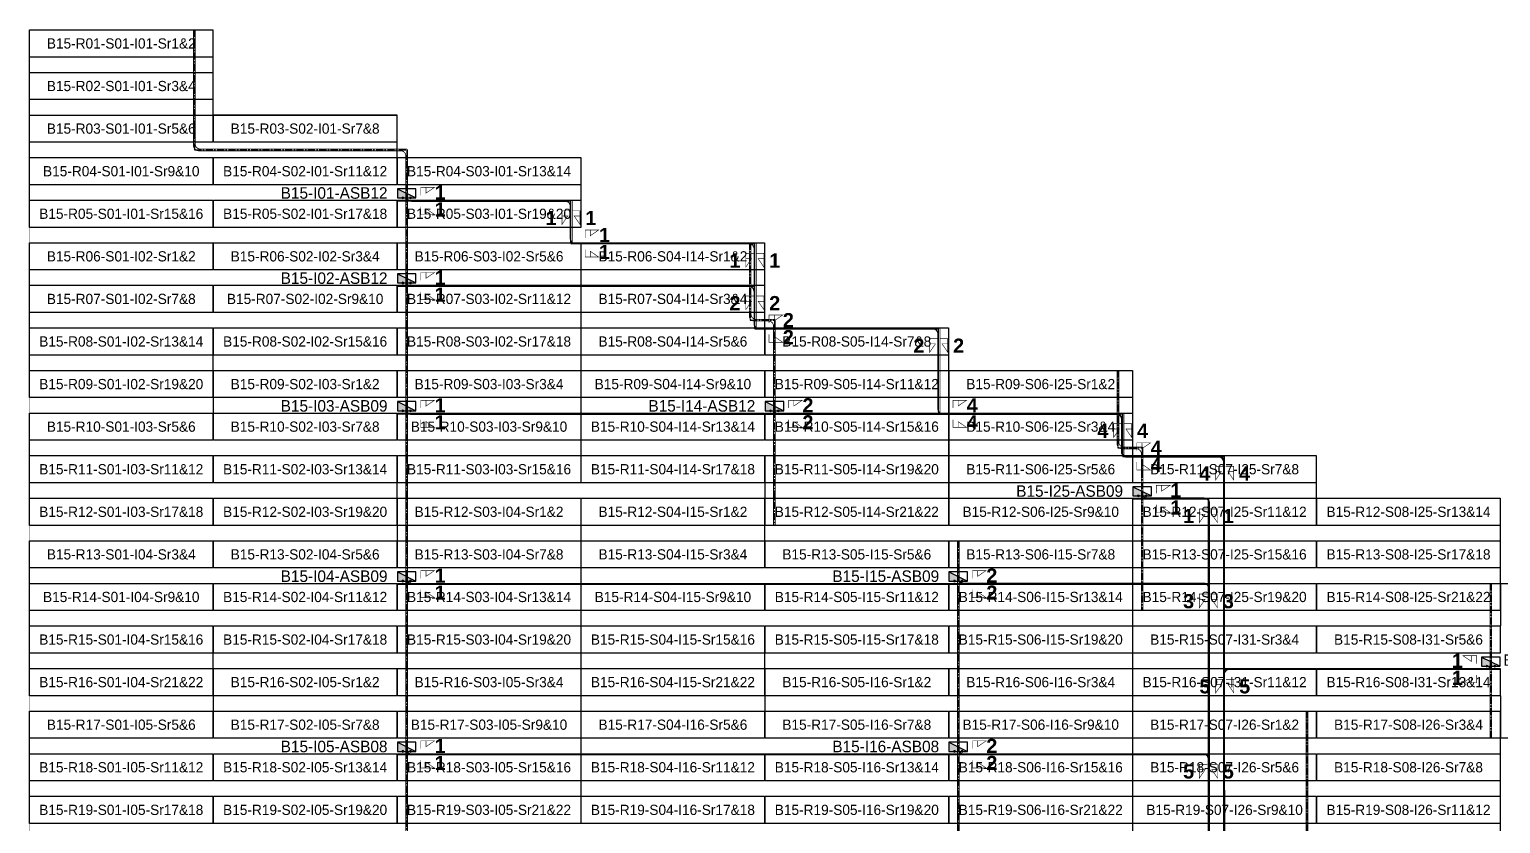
# Model space of a CAD drawing. Header units: metres. Extents: x 529982 to 530436, y 2674144 to 2674502.
# Drawn here: x 529982.4 to 530241.5, y 2674361.8 to 2674501.7 of the extents above; entities that cross this region are included whole.
import ezdxf
from ezdxf.enums import TextEntityAlignment as Align

# ---------------------------------------------------------------- set-up
doc = ezdxf.new("R2010")
doc.units = ezdxf.units.M
doc.linetypes.add('CENTER', pattern=[2, 1.25, -0.25, 0.25, -0.25])
doc.layers.add('Boundary-12.5 MW Block', color=6, linetype='Continuous', lineweight=9)
doc.layers.add('PILE', color=1, linetype='Continuous', lineweight=15)
for name, color, linetype in [('DC Trench BL-15', 40, 'Continuous'), ('E-Inverter Grouping', 2, 'Continuous'), ('Inverter Block-15', 7, 'Continuous'), ('LT Cable(AG) INV to LT Panel BL-15', 2, 'Continuous'), ('Messenger Wire Block-15(Master Path)', 30, 'Continuous'), ('Messenger Wire Block-15(MW Path)', 191, 'Continuous'), ('MMS Table Block-15', 8, 'Continuous'), ('Plan Line - DC BL-15', 40, 'Continuous'), ('Section Marking BL-15', 2, 'Continuous')]:
    doc.layers.add(name, color=color, linetype=linetype)
doc.styles.add('BoldTextStyle', font='arialbd.ttf')
doc.styles.get("Standard").update_dxf_attribs({"font": 'Adani Regular.ttf'})

# ---------------------------------------------------------------- blocks, each defined once
blk = doc.blocks.new('MMS Table (32.292 x 4.788)')
at = {"color": 0}
blk.add_lwpolyline([(0, -0.002), (0, 4.786), (32.292, 4.786), (32.292, -0.002)], close=True, dxfattribs=at)
at = {"color": 7}
blk.add_attdef('ID1', text='', height=1.8, dxfattribs=at).set_placement((16.146, 2.392), align=Align.MIDDLE_CENTER)
blk = doc.blocks.new('Inverter Block')
h = blk.add_hatch(color=0)
h.dxf.hatch_style = 1
h.paths.add_polyline_path([(-1.46, 2.27), (-1.46, 0.85), (1.46, 0.85)])
at = {"color": 0}
blk.add_lwpolyline([(1.46, 2.27), (-1.46, 2.27), (-1.46, 0.85), (1.46, 0.85)], close=True, dxfattribs=at)
blk.add_lwpolyline([(-1.46, 2.27), (1.46, 0.85)], dxfattribs=at)
at = {"layer": 'PILE'}
for centre in [(-0.61, 0.85), (0.61, 0.85)]:
    blk.add_circle(centre, 0.156, dxfattribs=at)
at = {"color": 7}
blk.add_attdef('ID', (-1.46, 3.01), '', height=1.8, dxfattribs=at)

msp = doc.modelspace()

# ---------------------------------------------------------------- linework, layer by layer
at = {"layer": 'Boundary-12.5 MW Block', "const_width": 0.05}
msp.add_lwpolyline([(529982.44, 2674501.58), (530014.73, 2674501.58), (530014.73, 2674486.58), (530047.12, 2674486.58), (530047.12, 2674479.08), (530079.51, 2674479.08), (530079.51, 2674464.08), (530111.9, 2674464.08), (530111.9, 2674449.08), (530144.3, 2674449.08), (530144.3, 2674441.58), (530176.69, 2674441.58), (530176.69, 2674426.58), (530209.08, 2674426.58), (530209.08, 2674419.08), (530241.47, 2674419.08), (530241.47, 2674404.08), (530273.86, 2674404.08), (530273.86, 2674396.58), (530306.26, 2674396.58), (530306.26, 2674344.08), (530435.82, 2674344.08), (530435.82, 2674144.29), (529982.44, 2674144.29)], close=True, dxfattribs=at)
at = {"layer": 'DC Trench BL-15', "color": 40, "const_width": 0.15}
for points in [[(530049.01, 2674480.43), (530048.86, 2674480.58), (530012.51, 2674480.58, -0.414214), (530011.6, 2674481.48), (530011.6, 2674501.58), (530011.31, 2674501.58), (530011.31, 2674481.18, 0.414214), (530012.21, 2674480.28), (530047.81, 2674480.28, -0.414214), (530048.71, 2674479.38), (530048.71, 2674279.29), (530049.01, 2674279.29)], [(530113.79, 2674450.43), (530113.64, 2674450.58), (530110.42, 2674450.58, -0.414214), (530109.52, 2674451.48), (530109.52, 2674464.08), (530109.22, 2674464.08), (530109.22, 2674451.18, 0.414214), (530110.12, 2674450.28), (530112.59, 2674450.28, -0.414214), (530113.49, 2674449.38), (530113.49, 2674414.29), (530113.79, 2674414.29)], [(530178.57, 2674427.93), (530178.43, 2674428.08), (530175.2, 2674428.08, -0.414214), (530174.3, 2674428.98), (530174.3, 2674441.58), (530174, 2674441.58), (530174, 2674428.68, 0.414214), (530174.9, 2674427.78), (530177.38, 2674427.78, -0.414214), (530178.28, 2674426.88), (530178.28, 2674399.29), (530178.57, 2674399.29)]]:
    msp.add_lwpolyline(points, format="xyb", close=True, dxfattribs=at)
for points in [[(530146.18, 2674411.58), (530145.88, 2674411.58), (530145.88, 2674279.29), (530146.18, 2674279.29)], [(530239.98, 2674404.08), (530239.68, 2674404.08), (530239.68, 2674376.79), (530239.98, 2674376.79)], [(530207.59, 2674381.58), (530207.29, 2674381.58), (530207.29, 2674309.29), (530207.59, 2674309.29)]]:
    msp.add_lwpolyline(points, close=True, dxfattribs=at)
at = {"layer": 'E-Inverter Grouping', "color": 3}
for points in [[(530014.73, 2674486.58), (530047.12, 2674486.58), (530047.12, 2674479.08), (530079.51, 2674479.08), (530079.51, 2674466.79), (529982.44, 2674466.79), (529982.44, 2674501.58), (530014.73, 2674501.58)], [(530079.51, 2674444.29), (530014.73, 2674444.29), (530014.73, 2674436.79), (529982.44, 2674436.79), (529982.44, 2674464.08), (530079.51, 2674464.08)], [(530079.51, 2674421.79), (530047.12, 2674421.79), (530047.12, 2674414.29), (529982.44, 2674414.29), (529982.44, 2674434.08), (530014.83, 2674434.08), (530014.83, 2674441.58), (530079.51, 2674441.58)], [(530241.47, 2674346.79), (530176.79, 2674346.79), (530176.79, 2674381.58), (530241.47, 2674381.58)]]:
    msp.add_lwpolyline(points, close=True, dxfattribs=at)
at = {"layer": 'E-Inverter Grouping'}
for points in [[(530111.9, 2674449.08), (530144.3, 2674449.08), (530144.3, 2674414.29), (530112, 2674414.29), (530112, 2674421.79), (530079.61, 2674421.79), (530079.61, 2674464.08), (530111.9, 2674464.08)], [(530176.69, 2674426.58), (530209.08, 2674426.58), (530209.08, 2674419.08), (530241.47, 2674419.08), (530241.47, 2674399.29), (530176.79, 2674399.29), (530176.79, 2674414.29), (530144.4, 2674414.29), (530144.4, 2674441.58), (530176.69, 2674441.58)], [(530047.22, 2674411.58), (530047.22, 2674419.08), (530079.51, 2674419.08), (530079.51, 2674391.79), (530014.73, 2674391.79), (530014.73, 2674384.29), (529982.44, 2674384.29), (529982.44, 2674411.58)], [(530079.61, 2674419.08), (530111.9, 2674419.08), (530111.9, 2674411.58), (530176.69, 2674411.58), (530176.69, 2674391.79), (530111.9, 2674391.79), (530111.9, 2674384.29), (530079.61, 2674384.29)], [(530273.86, 2674396.58), (530306.26, 2674396.58), (530306.26, 2674376.79), (530241.57, 2674376.79), (530241.57, 2674384.29), (530176.79, 2674384.29), (530176.79, 2674396.58), (530241.57, 2674396.58), (530241.57, 2674404.08), (530273.86, 2674404.08)], [(530079.51, 2674361.79), (529982.44, 2674361.79), (529982.44, 2674381.58), (530014.83, 2674381.58), (530014.83, 2674389.08), (530079.51, 2674389.08)], [(530176.69, 2674361.79), (530079.61, 2674361.79), (530079.61, 2674381.58), (530112, 2674381.58), (530112, 2674389.08), (530176.69, 2674389.08)]]:
    msp.add_lwpolyline(points, close=True, dxfattribs=at)
at = {"layer": 'LT Cable(AG) INV to LT Panel BL-15', "color": 5}
for points in [[(530192.93, 2674308.94), (530192.87, 2674425.48, 0.414112), (530191.97, 2674426.38), (530175.81, 2674426.37, -0.414261), (530174.91, 2674427.27), (530174.91, 2674432.97, 0.414214), (530174.01, 2674433.87), (530143.42, 2674433.87, -0.414214), (530142.52, 2674434.77), (530142.52, 2674447.97, 0.414214), (530141.62, 2674448.87), (530111.03, 2674448.87, -0.414214), (530110.13, 2674449.77), (530110.13, 2674462.97, 0.414214), (530109.23, 2674463.87), (530078.64, 2674463.87, -0.414214), (530077.74, 2674464.77), (530077.74, 2674470.47, 0.414214), (530076.84, 2674471.37), (530049.76, 2674471.37, -0.414214), (530048.86, 2674472.27), (530048.86, 2674472.69)], [(530192.91, 2674308.94), (530192.85, 2674425.45, 0.414112), (530191.95, 2674426.35), (530175.79, 2674426.35, -0.414261), (530174.89, 2674427.25), (530174.89, 2674432.95, 0.414214), (530173.99, 2674433.85), (530143.4, 2674433.85, -0.414214), (530142.5, 2674434.75), (530142.5, 2674447.95, 0.414214), (530141.6, 2674448.85), (530111, 2674448.85, -0.414214), (530110.1, 2674449.75), (530110.1, 2674455.45, 0.414214), (530109.2, 2674456.35), (530049.76, 2674456.35, -0.414214), (530048.86, 2674457.25), (530048.86, 2674457.69)], [(530200.86, 2674294.69, -0.320888), (530200.25, 2674295.55), (530200.25, 2674298.71, 0.221878), (530199.93, 2674299.4), (530193.3, 2674304.95, -0.221878), (530192.98, 2674305.64), (530192.98, 2674307.47, 0.018021), (530192.98, 2674307.54), (530192.88, 2674308.87, -0.017893), (530192.88, 2674308.94), (530192.82, 2674425.43, 0.414112), (530191.92, 2674426.33), (530175.76, 2674426.32, -0.414261), (530174.86, 2674427.22), (530174.86, 2674432.92, 0.414214), (530173.96, 2674433.82), (530114.54, 2674433.82, -0.414214), (530113.64, 2674434.72), (530113.64, 2674435.19)], [(530200.86, 2674294.8, -0.296371), (530200.32, 2674295.62), (530200.32, 2674298.75, 0.221878), (530200, 2674299.44), (530193.38, 2674304.99, -0.221878), (530193.06, 2674305.68), (530193.06, 2674307.48, 0.018021), (530193.05, 2674307.54), (530192.96, 2674308.87, -0.017893), (530192.96, 2674308.94), (530192.92, 2674388.07, -0.414363), (530193.82, 2674388.97), (530238.93, 2674388.97, 0.414214), (530239.83, 2674389.87), (530239.83, 2674390.19)]]:
    msp.add_lwpolyline(points, format="xyb", dxfattribs=at)
at = {"layer": 'LT Cable(AG) INV to LT Panel BL-15'}
for points in [[(530199.64, 2674294.23), (530200.08, 2674294.93, 0.142945), (530200.22, 2674295.41), (530200.22, 2674298.7, 0.221878), (530199.9, 2674299.39), (530193.28, 2674304.94, -0.221878), (530192.96, 2674305.63), (530192.96, 2674307.47, 0.018021), (530192.95, 2674307.54), (530192.86, 2674308.87, -0.017893), (530192.86, 2674308.94), (530192.8, 2674425.4, 0.414112), (530191.9, 2674426.3), (530175.74, 2674426.3, -0.414261), (530174.84, 2674427.2), (530174.84, 2674432.9, 0.414214), (530173.94, 2674433.8), (530049.76, 2674433.8, -0.414214), (530048.86, 2674434.7), (530048.86, 2674435.19)], [(530199.84, 2674294.32), (530199.71, 2674294.32, -0.149122), (530199.21, 2674294.47), (530197.54, 2674295.6, 0.149122), (530197.04, 2674295.75), (530191.07, 2674295.75, -0.414214), (530190.17, 2674296.65), (530190.17, 2674307.54, -0.011119), (530190.17, 2674307.58), (530190.23, 2674308.89, 0.011119), (530190.23, 2674308.93), (530190.23, 2674418.17, 0.414214), (530189.33, 2674419.07), (530179.33, 2674419.07, -0.414214), (530178.43, 2674419.97), (530178.43, 2674420.19)], [(530199.84, 2674294.27), (530199.71, 2674294.27, -0.149122), (530199.21, 2674294.42), (530197.54, 2674295.55, 0.149122), (530197.04, 2674295.7), (530191.02, 2674295.7, -0.414214), (530190.12, 2674296.6), (530190.12, 2674307.54, -0.011119), (530190.12, 2674307.58), (530190.18, 2674308.89, 0.011119), (530190.18, 2674308.93), (530190.18, 2674403.12, 0.414214), (530189.28, 2674404.02), (530049.76, 2674404.02, -0.414214), (530048.86, 2674404.92), (530048.86, 2674405.19)], [(530199.84, 2674294.3), (530199.71, 2674294.3, -0.149122), (530199.21, 2674294.45), (530197.54, 2674295.57, 0.149122), (530197.04, 2674295.72), (530191.05, 2674295.72, -0.414214), (530190.15, 2674296.62), (530190.15, 2674307.54, -0.011119), (530190.15, 2674307.58), (530190.2, 2674308.89, 0.011119), (530190.21, 2674308.93), (530190.21, 2674403.15, 0.414214), (530189.31, 2674404.05), (530146.93, 2674404.05, -0.414214), (530146.03, 2674404.95), (530146.03, 2674405.19)], [(530201.83, 2674294.22), (530199.71, 2674294.22, -0.149122), (530199.21, 2674294.37), (530197.54, 2674295.5, 0.149122), (530197.04, 2674295.65), (530190.97, 2674295.65, -0.414214), (530190.07, 2674296.55), (530190.07, 2674307.54, -0.011119), (530190.07, 2674307.58), (530190.13, 2674308.89, 0.011119), (530190.13, 2674308.93), (530190.13, 2674373.07, 0.414214), (530189.23, 2674373.97), (530049.76, 2674373.97, -0.414214), (530048.86, 2674374.87), (530048.86, 2674375.19)], [(530201.83, 2674294.25), (530199.71, 2674294.25, -0.149122), (530199.21, 2674294.4), (530197.54, 2674295.52, 0.149122), (530197.04, 2674295.67), (530191, 2674295.67, -0.414214), (530190.1, 2674296.57), (530190.1, 2674307.54, -0.011119), (530190.1, 2674307.58), (530190.15, 2674308.89, 0.011119), (530190.16, 2674308.93), (530190.16, 2674373.1, 0.414214), (530189.26, 2674374), (530146.93, 2674374, -0.414214), (530146.03, 2674374.9), (530146.03, 2674375.19)]]:
    msp.add_lwpolyline(points, format="xyb", dxfattribs=at)
at = {"layer": 'Messenger Wire Block-15(Master Path)'}
for points in [[(530047.22, 2674471.44), (530077.8, 2674471.44)], [(530077.8, 2674463.94), (530077.8, 2674471.44)], [(530077.8, 2674463.94), (530110.19, 2674463.94)], [(530110.19, 2674448.94), (530110.19, 2674463.94)], [(530047.22, 2674456.44), (530110.19, 2674456.44)], [(530110.19, 2674448.94), (530142.58, 2674448.94)], [(530142.58, 2674433.94), (530142.58, 2674448.94)], [(530047.22, 2674433.94), (530174.98, 2674433.94)], [(530174.98, 2674426.44), (530174.98, 2674433.94)], [(530174.98, 2674426.44), (530192.93, 2674426.44)], [(530192.99, 2674308.91), (530192.93, 2674426.44)], [(530176.79, 2674418.94), (530190.09, 2674418.94)], [(530190.09, 2674308.91), (530190.09, 2674418.94)], [(530047.22, 2674403.94), (530190.09, 2674403.94)], [(530192.95, 2674388.94), (530241.47, 2674388.94)], [(530047.22, 2674373.94), (530190.09, 2674373.94)]]:
    msp.add_lwpolyline(points, dxfattribs=at)
at = {"layer": 'Messenger Wire Block-15(MW Path)', "const_width": 0.1}
for points in [[(530047.22, 2674471.44), (530077.8, 2674471.44)], [(530078.05, 2674463.94), (530078.05, 2674471.44)], [(530077.8, 2674463.94), (530110.19, 2674463.94)], [(530110.44, 2674448.94), (530110.44, 2674463.94)], [(530047.22, 2674456.44), (530110.19, 2674456.44)], [(530110.19, 2674448.94), (530142.58, 2674448.94)], [(530142.83, 2674433.94), (530142.83, 2674448.94)], [(530047.22, 2674433.94), (530174.98, 2674433.94)], [(530175.23, 2674426.44), (530175.23, 2674433.94)], [(530174.98, 2674426.44), (530192.93, 2674426.44)], [(530192.74, 2674308.91), (530192.68, 2674426.44)], [(530176.79, 2674418.94), (530190.09, 2674418.94)], [(530190.34, 2674308.91), (530190.34, 2674418.94)], [(530047.22, 2674403.94), (530190.09, 2674403.94)], [(530192.99, 2674388.94), (530241.47, 2674388.94)], [(530047.22, 2674373.94), (530190.09, 2674373.94)]]:
    msp.add_lwpolyline(points, dxfattribs=at)
at = {"layer": 'Plan Line - DC BL-15', "color": 6, "linetype": 'CENTER'}
for points in [[(530011.46, 2674501.58), (530011.46, 2674480.43)], [(530011.46, 2674480.43), (530048.86, 2674480.43)], [(530048.86, 2674480.43), (530048.86, 2674279.29)], [(530109.37, 2674464.08), (530109.37, 2674450.43)], [(530109.37, 2674450.43), (530113.64, 2674450.43)], [(530113.64, 2674450.43), (530113.64, 2674414.29)], [(530174.15, 2674441.58), (530174.15, 2674427.93)], [(530174.15, 2674427.93), (530178.43, 2674427.93)], [(530178.43, 2674427.93), (530178.43, 2674399.29)], [(530146.03, 2674411.58), (530146.03, 2674279.29)], [(530239.83, 2674404.08), (530239.83, 2674376.79)], [(530207.44, 2674381.58), (530207.44, 2674309.29)]]:
    msp.add_lwpolyline(points, dxfattribs=at)
at = {"layer": 'Section Marking BL-15', "color": 94, "lineweight": 35, "true_color": 0x00a500, "const_width": 0.1}
for points in [[(530051.36, 2674472.44), (530051.36, 2674473.83), (530053.76, 2674473.83), (530052.28, 2674472.82), (530052.28, 2674473.83)], [(530051.36, 2674470.44), (530051.36, 2674469.05), (530053.76, 2674469.05), (530052.28, 2674470.06), (530052.28, 2674469.05)], [(530077.6, 2674469.69), (530076.21, 2674469.69), (530076.21, 2674467.29), (530077.22, 2674468.77), (530076.21, 2674468.77)], [(530078, 2674469.69), (530079.39, 2674469.69), (530079.39, 2674467.29), (530078.38, 2674468.77), (530079.39, 2674468.77)], [(530080.3, 2674464.94), (530080.3, 2674466.33), (530082.7, 2674466.33), (530081.22, 2674465.32), (530081.22, 2674466.33)], [(530080.3, 2674462.94), (530080.3, 2674461.55), (530082.7, 2674461.55), (530081.22, 2674462.56), (530081.22, 2674461.55)], [(530109.99, 2674462.19), (530108.6, 2674462.19), (530108.6, 2674459.79), (530109.61, 2674461.27), (530108.6, 2674461.27)], [(530110.39, 2674462.19), (530111.78, 2674462.19), (530111.78, 2674459.79), (530110.77, 2674461.27), (530111.78, 2674461.27)], [(530051.36, 2674457.44), (530051.36, 2674458.83), (530053.76, 2674458.83), (530052.28, 2674457.82), (530052.28, 2674458.83)], [(530051.36, 2674455.44), (530051.36, 2674454.05), (530053.76, 2674454.05), (530052.28, 2674455.06), (530052.28, 2674454.05)], [(530109.99, 2674454.69), (530108.6, 2674454.69), (530108.6, 2674452.29), (530109.61, 2674453.77), (530108.6, 2674453.77)], [(530110.39, 2674454.69), (530111.78, 2674454.69), (530111.78, 2674452.29), (530110.77, 2674453.77), (530111.78, 2674453.77)], [(530112.69, 2674449.94), (530112.69, 2674451.33), (530115.09, 2674451.33), (530113.61, 2674450.32), (530113.61, 2674451.33)], [(530112.69, 2674447.94), (530112.69, 2674446.55), (530115.09, 2674446.55), (530113.61, 2674447.56), (530113.61, 2674446.55)], [(530142.38, 2674447.19), (530140.99, 2674447.19), (530140.99, 2674444.79), (530142, 2674446.27), (530140.99, 2674446.27)], [(530142.78, 2674447.19), (530144.17, 2674447.19), (530144.17, 2674444.79), (530143.16, 2674446.27), (530144.17, 2674446.27)], [(530051.36, 2674434.94), (530051.36, 2674436.33), (530053.76, 2674436.33), (530052.28, 2674435.32), (530052.28, 2674436.33)], [(530116.14, 2674434.94), (530116.14, 2674436.33), (530118.54, 2674436.33), (530117.06, 2674435.32), (530117.06, 2674436.33)], [(530145.08, 2674434.94), (530145.08, 2674436.33), (530147.48, 2674436.33), (530146, 2674435.32), (530146, 2674436.33)], [(530051.36, 2674432.94), (530051.36, 2674431.55), (530053.76, 2674431.55), (530052.28, 2674432.56), (530052.28, 2674431.55)], [(530116.14, 2674432.94), (530116.14, 2674431.55), (530118.54, 2674431.55), (530117.06, 2674432.56), (530117.06, 2674431.55)], [(530145.08, 2674432.94), (530145.08, 2674431.55), (530147.48, 2674431.55), (530146, 2674432.56), (530146, 2674431.55)], [(530174.78, 2674432.19), (530173.39, 2674432.19), (530173.39, 2674429.79), (530174.4, 2674431.27), (530173.39, 2674431.27)], [(530175.18, 2674432.19), (530176.57, 2674432.19), (530176.57, 2674429.79), (530175.56, 2674431.27), (530176.57, 2674431.27)], [(530177.48, 2674427.44), (530177.48, 2674428.83), (530179.88, 2674428.83), (530178.4, 2674427.82), (530178.4, 2674428.83)], [(530177.48, 2674425.44), (530177.48, 2674424.05), (530179.88, 2674424.05), (530178.4, 2674425.06), (530178.4, 2674424.05)], [(530192.75, 2674424.69), (530191.36, 2674424.69), (530191.36, 2674422.29), (530192.37, 2674423.77), (530191.36, 2674423.77)], [(530193.15, 2674424.69), (530194.54, 2674424.69), (530194.54, 2674422.29), (530193.53, 2674423.77), (530194.54, 2674423.77)], [(530180.93, 2674419.94), (530180.93, 2674421.33), (530183.33, 2674421.33), (530181.85, 2674420.32), (530181.85, 2674421.33)], [(530180.93, 2674417.94), (530180.93, 2674416.55), (530183.33, 2674416.55), (530181.85, 2674417.56), (530181.85, 2674416.55)], [(530189.89, 2674417.19), (530188.5, 2674417.19), (530188.5, 2674414.79), (530189.51, 2674416.27), (530188.5, 2674416.27)], [(530190.29, 2674417.19), (530191.68, 2674417.19), (530191.68, 2674414.79), (530190.67, 2674416.27), (530191.68, 2674416.27)], [(530051.36, 2674404.94), (530051.36, 2674406.33), (530053.76, 2674406.33), (530052.28, 2674405.32), (530052.28, 2674406.33)], [(530148.53, 2674404.94), (530148.53, 2674406.33), (530150.93, 2674406.33), (530149.45, 2674405.32), (530149.45, 2674406.33)], [(530051.36, 2674402.94), (530051.36, 2674401.55), (530053.76, 2674401.55), (530052.28, 2674402.56), (530052.28, 2674401.55)], [(530148.53, 2674402.94), (530148.53, 2674401.55), (530150.93, 2674401.55), (530149.45, 2674402.56), (530149.45, 2674401.55)], [(530189.89, 2674402.19), (530188.5, 2674402.19), (530188.5, 2674399.79), (530189.51, 2674401.27), (530188.5, 2674401.27)], [(530190.29, 2674402.19), (530191.68, 2674402.19), (530191.68, 2674399.79), (530190.67, 2674401.27), (530191.68, 2674401.27)], [(530237.33, 2674389.94), (530237.33, 2674391.33), (530234.93, 2674391.33), (530236.41, 2674390.32), (530236.41, 2674391.33)], [(530192.77, 2674387.19), (530191.38, 2674387.19), (530191.38, 2674384.79), (530192.39, 2674386.27), (530191.38, 2674386.27)], [(530193.17, 2674387.19), (530194.56, 2674387.19), (530194.56, 2674384.79), (530193.55, 2674386.27), (530194.56, 2674386.27)], [(530237.33, 2674387.94), (530237.33, 2674386.55), (530234.93, 2674386.55), (530236.41, 2674387.56), (530236.41, 2674386.55)], [(530051.36, 2674374.94), (530051.36, 2674376.33), (530053.76, 2674376.33), (530052.28, 2674375.32), (530052.28, 2674376.33)], [(530148.53, 2674374.94), (530148.53, 2674376.33), (530150.93, 2674376.33), (530149.45, 2674375.32), (530149.45, 2674376.33)], [(530051.36, 2674372.94), (530051.36, 2674371.55), (530053.76, 2674371.55), (530052.28, 2674372.56), (530052.28, 2674371.55)], [(530148.53, 2674372.94), (530148.53, 2674371.55), (530150.93, 2674371.55), (530149.45, 2674372.56), (530149.45, 2674371.55)], [(530189.89, 2674372.19), (530188.5, 2674372.19), (530188.5, 2674369.79), (530189.51, 2674371.27), (530188.5, 2674371.27)], [(530190.29, 2674372.19), (530191.68, 2674372.19), (530191.68, 2674369.79), (530190.67, 2674371.27), (530191.68, 2674371.27)]]:
    msp.add_lwpolyline(points, dxfattribs=at)

# ---------------------------------------------------------------- block references
at = {"layer": 'Inverter Block-15'}
ref = msp.add_blockref('Inverter Block', (530048.86, 2674471.03), dxfattribs=dict(at, xscale=1.124999999976148, yscale=1.124999999976148, zscale=1.124999999976148))
ref.add_attrib('ID', 'B15-I01-ASB12', (530026.67, 2674471.83), dxfattribs={"layer": '0', "color": 7, "height": 2.025})
ref = msp.add_blockref('Inverter Block', (530048.86, 2674456.03), dxfattribs=dict(at, xscale=1.124999999976148, yscale=1.124999999976148, zscale=1.124999999976148))
ref.add_attrib('ID', 'B15-I02-ASB12', (530026.67, 2674456.83), dxfattribs={"layer": '0', "color": 7, "height": 2.025})
ref = msp.add_blockref('Inverter Block', (530048.86, 2674433.53), dxfattribs=dict(at, xscale=1.124999999976148, yscale=1.124999999976148, zscale=1.124999999976148))
ref.add_attrib('ID', 'B15-I03-ASB09', (530026.67, 2674434.33), dxfattribs={"layer": '0', "color": 7, "height": 2.025})
ref = msp.add_blockref('Inverter Block', (530113.64, 2674433.53), dxfattribs=dict(at, xscale=1.124999999976148, yscale=1.124999999976148, zscale=1.124999999976148))
ref.add_attrib('ID', 'B15-I14-ASB12', (530091.45, 2674434.33), dxfattribs={"layer": '0', "color": 7, "height": 2.025})
ref = msp.add_blockref('Inverter Block', (530178.43, 2674418.53), dxfattribs=dict(at, xscale=1.124999999976148, yscale=1.124999999976148, zscale=1.124999999976148))
ref.add_attrib('ID', 'B15-I25-ASB09', (530156.23, 2674419.33), dxfattribs={"layer": '0', "color": 7, "height": 2.025})
ref = msp.add_blockref('Inverter Block', (530048.86, 2674403.53), dxfattribs=dict(at, xscale=1.124999999976148, yscale=1.124999999976148, zscale=1.124999999976148))
ref.add_attrib('ID', 'B15-I04-ASB09', (530026.67, 2674404.33), dxfattribs={"layer": '0', "color": 7, "height": 2.025})
ref = msp.add_blockref('Inverter Block', (530146.03, 2674403.53), dxfattribs=dict(at, xscale=1.124999999976148, yscale=1.124999999976148, zscale=1.124999999976148))
ref.add_attrib('ID', 'B15-I15-ASB09', (530123.84, 2674404.33), dxfattribs={"layer": '0', "color": 7, "height": 2.025})
ref = msp.add_blockref('Inverter Block', (530239.83, 2674388.53), dxfattribs=dict(at, xscale=1.124999999976148, yscale=1.124999999976148, zscale=1.124999999976148))
ref.add_attrib('ID', 'B15-I31-ASB12', (530242.04, 2674389.55), dxfattribs={"layer": '0', "color": 7, "height": 2.025})
ref = msp.add_blockref('Inverter Block', (530048.86, 2674373.53), dxfattribs=dict(at, xscale=1.124999999976148, yscale=1.124999999976148, zscale=1.124999999976148))
ref.add_attrib('ID', 'B15-I05-ASB08', (530026.67, 2674374.33), dxfattribs={"layer": '0', "color": 7, "height": 2.025})
ref = msp.add_blockref('Inverter Block', (530146.03, 2674373.53), dxfattribs=dict(at, xscale=1.124999999976148, yscale=1.124999999976148, zscale=1.124999999976148))
ref.add_attrib('ID', 'B15-I16-ASB08', (530123.84, 2674374.33), dxfattribs={"layer": '0', "color": 7, "height": 2.025})
at = {"layer": 'MMS Table Block-15'}
for p, values in [((529982.44, 2674496.79), {'ID1': 'B15-R01-S01-I01-Sr1&2'}), ((529982.44, 2674489.29), {'ID1': 'B15-R02-S01-I01-Sr3&4'}), ((529982.44, 2674481.79), {'ID1': 'B15-R03-S01-I01-Sr5&6'}), ((530014.83, 2674481.79), {'ID1': 'B15-R03-S02-I01-Sr7&8'}), ((529982.44, 2674474.29), {'ID1': 'B15-R04-S01-I01-Sr9&10'}), ((530014.83, 2674474.29), {'ID1': 'B15-R04-S02-I01-Sr11&12'}), ((530047.22, 2674474.29), {'ID1': 'B15-R04-S03-I01-Sr13&14'}), ((529982.44, 2674466.79), {'ID1': 'B15-R05-S01-I01-Sr15&16'}), ((530014.83, 2674466.79), {'ID1': 'B15-R05-S02-I01-Sr17&18'}), ((530047.22, 2674466.79), {'ID1': 'B15-R05-S03-I01-Sr19&20'}), ((529982.44, 2674459.29), {'ID1': 'B15-R06-S01-I02-Sr1&2'}), ((530014.83, 2674459.29), {'ID1': 'B15-R06-S02-I02-Sr3&4'}), ((530047.22, 2674459.29), {'ID1': 'B15-R06-S03-I02-Sr5&6'}), ((530079.61, 2674459.29), {'ID1': 'B15-R06-S04-I14-Sr1&2'}), ((529982.44, 2674451.79), {'ID1': 'B15-R07-S01-I02-Sr7&8'}), ((530014.83, 2674451.79), {'ID1': 'B15-R07-S02-I02-Sr9&10'}), ((530047.22, 2674451.79), {'ID1': 'B15-R07-S03-I02-Sr11&12'}), ((530079.61, 2674451.79), {'ID1': 'B15-R07-S04-I14-Sr3&4'}), ((529982.44, 2674444.29), {'ID1': 'B15-R08-S01-I02-Sr13&14'}), ((530014.83, 2674444.29), {'ID1': 'B15-R08-S02-I02-Sr15&16'}), ((530047.22, 2674444.29), {'ID1': 'B15-R08-S03-I02-Sr17&18'}), ((530079.61, 2674444.29), {'ID1': 'B15-R08-S04-I14-Sr5&6'}), ((530112, 2674444.29), {'ID1': 'B15-R08-S05-I14-Sr7&8'}), ((529982.44, 2674436.79), {'ID1': 'B15-R09-S01-I02-Sr19&20'}), ((530014.83, 2674436.79), {'ID1': 'B15-R09-S02-I03-Sr1&2'}), ((530047.22, 2674436.79), {'ID1': 'B15-R09-S03-I03-Sr3&4'}), ((530079.61, 2674436.79), {'ID1': 'B15-R09-S04-I14-Sr9&10'}), ((530112, 2674436.79), {'ID1': 'B15-R09-S05-I14-Sr11&12'}), ((530144.4, 2674436.79), {'ID1': 'B15-R09-S06-I25-Sr1&2'}), ((529982.44, 2674429.29), {'ID1': 'B15-R10-S01-I03-Sr5&6'}), ((530014.83, 2674429.29), {'ID1': 'B15-R10-S02-I03-Sr7&8'}), ((530047.22, 2674429.29), {'ID1': 'B15-R10-S03-I03-Sr9&10'}), ((530079.61, 2674429.29), {'ID1': 'B15-R10-S04-I14-Sr13&14'}), ((530112, 2674429.29), {'ID1': 'B15-R10-S05-I14-Sr15&16'}), ((530144.4, 2674429.29), {'ID1': 'B15-R10-S06-I25-Sr3&4'}), ((529982.44, 2674421.79), {'ID1': 'B15-R11-S01-I03-Sr11&12'}), ((530014.83, 2674421.79), {'ID1': 'B15-R11-S02-I03-Sr13&14'}), ((530047.22, 2674421.79), {'ID1': 'B15-R11-S03-I03-Sr15&16'}), ((530079.61, 2674421.79), {'ID1': 'B15-R11-S04-I14-Sr17&18'}), ((530112, 2674421.79), {'ID1': 'B15-R11-S05-I14-Sr19&20'}), ((530144.4, 2674421.79), {'ID1': 'B15-R11-S06-I25-Sr5&6'}), ((530176.79, 2674421.79), {'ID1': 'B15-R11-S07-I25-Sr7&8'}), ((529982.44, 2674414.29), {'ID1': 'B15-R12-S01-I03-Sr17&18'}), ((530014.83, 2674414.29), {'ID1': 'B15-R12-S02-I03-Sr19&20'}), ((530047.22, 2674414.29), {'ID1': 'B15-R12-S03-I04-Sr1&2'}), ((530079.61, 2674414.29), {'ID1': 'B15-R12-S04-I15-Sr1&2'}), ((530112, 2674414.29), {'ID1': 'B15-R12-S05-I14-Sr21&22'}), ((530144.4, 2674414.29), {'ID1': 'B15-R12-S06-I25-Sr9&10'}), ((530176.79, 2674414.29), {'ID1': 'B15-R12-S07-I25-Sr11&12'}), ((530209.18, 2674414.29), {'ID1': 'B15-R12-S08-I25-Sr13&14'}), ((529982.44, 2674406.79), {'ID1': 'B15-R13-S01-I04-Sr3&4'}), ((530014.83, 2674406.79), {'ID1': 'B15-R13-S02-I04-Sr5&6'}), ((530047.22, 2674406.79), {'ID1': 'B15-R13-S03-I04-Sr7&8'}), ((530079.61, 2674406.79), {'ID1': 'B15-R13-S04-I15-Sr3&4'}), ((530112, 2674406.79), {'ID1': 'B15-R13-S05-I15-Sr5&6'}), ((530144.4, 2674406.79), {'ID1': 'B15-R13-S06-I15-Sr7&8'}), ((530176.79, 2674406.79), {'ID1': 'B15-R13-S07-I25-Sr15&16'}), ((530209.18, 2674406.79), {'ID1': 'B15-R13-S08-I25-Sr17&18'}), ((529982.44, 2674399.29), {'ID1': 'B15-R14-S01-I04-Sr9&10'}), ((530014.83, 2674399.29), {'ID1': 'B15-R14-S02-I04-Sr11&12'}), ((530047.22, 2674399.29), {'ID1': 'B15-R14-S03-I04-Sr13&14'}), ((530079.61, 2674399.29), {'ID1': 'B15-R14-S04-I15-Sr9&10'}), ((530112, 2674399.29), {'ID1': 'B15-R14-S05-I15-Sr11&12'}), ((530144.4, 2674399.29), {'ID1': 'B15-R14-S06-I15-Sr13&14'}), ((530176.79, 2674399.29), {'ID1': 'B15-R14-S07-I25-Sr19&20'}), ((530209.18, 2674399.29), {'ID1': 'B15-R14-S08-I25-Sr21&22'}), ((529982.44, 2674391.79), {'ID1': 'B15-R15-S01-I04-Sr15&16'}), ((530014.83, 2674391.79), {'ID1': 'B15-R15-S02-I04-Sr17&18'}), ((530047.22, 2674391.79), {'ID1': 'B15-R15-S03-I04-Sr19&20'}), ((530079.61, 2674391.79), {'ID1': 'B15-R15-S04-I15-Sr15&16'}), ((530112, 2674391.79), {'ID1': 'B15-R15-S05-I15-Sr17&18'}), ((530144.4, 2674391.79), {'ID1': 'B15-R15-S06-I15-Sr19&20'}), ((530176.79, 2674391.79), {'ID1': 'B15-R15-S07-I31-Sr3&4'}), ((530209.18, 2674391.79), {'ID1': 'B15-R15-S08-I31-Sr5&6'}), ((529982.44, 2674384.29), {'ID1': 'B15-R16-S01-I04-Sr21&22'}), ((530014.83, 2674384.29), {'ID1': 'B15-R16-S02-I05-Sr1&2'}), ((530047.22, 2674384.29), {'ID1': 'B15-R16-S03-I05-Sr3&4'}), ((530079.61, 2674384.29), {'ID1': 'B15-R16-S04-I15-Sr21&22'}), ((530112, 2674384.29), {'ID1': 'B15-R16-S05-I16-Sr1&2'}), ((530144.4, 2674384.29), {'ID1': 'B15-R16-S06-I16-Sr3&4'}), ((530176.79, 2674384.29), {'ID1': 'B15-R16-S07-I31-Sr11&12'}), ((530209.18, 2674384.29), {'ID1': 'B15-R16-S08-I31-Sr13&14'}), ((529982.44, 2674376.79), {'ID1': 'B15-R17-S01-I05-Sr5&6'}), ((530014.83, 2674376.79), {'ID1': 'B15-R17-S02-I05-Sr7&8'}), ((530047.22, 2674376.79), {'ID1': 'B15-R17-S03-I05-Sr9&10'}), ((530079.61, 2674376.79), {'ID1': 'B15-R17-S04-I16-Sr5&6'}), ((530112, 2674376.79), {'ID1': 'B15-R17-S05-I16-Sr7&8'}), ((530144.4, 2674376.79), {'ID1': 'B15-R17-S06-I16-Sr9&10'}), ((530176.79, 2674376.79), {'ID1': 'B15-R17-S07-I26-Sr1&2'}), ((530209.18, 2674376.79), {'ID1': 'B15-R17-S08-I26-Sr3&4'}), ((529982.44, 2674369.29), {'ID1': 'B15-R18-S01-I05-Sr11&12'}), ((530014.83, 2674369.29), {'ID1': 'B15-R18-S02-I05-Sr13&14'}), ((530047.22, 2674369.29), {'ID1': 'B15-R18-S03-I05-Sr15&16'}), ((530079.61, 2674369.29), {'ID1': 'B15-R18-S04-I16-Sr11&12'}), ((530112, 2674369.29), {'ID1': 'B15-R18-S05-I16-Sr13&14'}), ((530144.4, 2674369.29), {'ID1': 'B15-R18-S06-I16-Sr15&16'}), ((530176.79, 2674369.29), {'ID1': 'B15-R18-S07-I26-Sr5&6'}), ((530209.18, 2674369.29), {'ID1': 'B15-R18-S08-I26-Sr7&8'}), ((529982.44, 2674361.79), {'ID1': 'B15-R19-S01-I05-Sr17&18'}), ((530014.83, 2674361.79), {'ID1': 'B15-R19-S02-I05-Sr19&20'}), ((530047.22, 2674361.79), {'ID1': 'B15-R19-S03-I05-Sr21&22'}), ((530079.61, 2674361.79), {'ID1': 'B15-R19-S04-I16-Sr17&18'}), ((530112, 2674361.79), {'ID1': 'B15-R19-S05-I16-Sr19&20'}), ((530144.4, 2674361.79), {'ID1': 'B15-R19-S06-I16-Sr21&22'}), ((530176.79, 2674361.79), {'ID1': 'B15-R19-S07-I26-Sr9&10'}), ((530209.18, 2674361.79), {'ID1': 'B15-R19-S08-I26-Sr11&12'})]:
    msp.add_blockref('MMS Table (32.292 x 4.788)', p, dxfattribs=at).add_auto_attribs(values)

# ---------------------------------------------------------------- texts
at = {"layer": 'Section Marking BL-15', "color": 94, "true_color": 0x00a500, "style": 'BoldTextStyle'}
for s, p in [('1', (530054.76, 2674472.94)), ('1', (530054.76, 2674469.94)), ('1', (530074.3, 2674468.44)), ('1', (530081.3, 2674468.44)), ('1', (530083.7, 2674465.44)), ('1', (530083.7, 2674462.44)), ('1', (530106.69, 2674460.94)), ('1', (530113.69, 2674460.94)), ('1', (530054.76, 2674457.94)), ('1', (530054.76, 2674454.94)), ('2', (530106.69, 2674453.44)), ('2', (530113.69, 2674453.44)), ('2', (530116.09, 2674450.44)), ('2', (530116.09, 2674447.44)), ('2', (530139.08, 2674445.94)), ('2', (530146.08, 2674445.94)), ('1', (530054.76, 2674435.44)), ('2', (530119.54, 2674435.44)), ('4', (530148.48, 2674435.44)), ('1', (530054.76, 2674432.44)), ('2', (530119.54, 2674432.44)), ('4', (530148.48, 2674432.44)), ('4', (530171.48, 2674430.94)), ('4', (530178.48, 2674430.94)), ('4', (530180.88, 2674427.94)), ('4', (530180.88, 2674424.94)), ('4', (530189.45, 2674423.44)), ('4', (530196.45, 2674423.44)), ('1', (530184.33, 2674420.44)), ('1', (530184.33, 2674417.44)), ('1', (530186.59, 2674415.94)), ('1', (530193.59, 2674415.94)), ('1', (530054.76, 2674405.44)), ('2', (530151.93, 2674405.44)), ('1', (530054.76, 2674402.44)), ('2', (530151.93, 2674402.44)), ('3', (530186.59, 2674400.94)), ('3', (530193.59, 2674400.94)), ('1', (530233.93, 2674390.44)), ('5', (530189.47, 2674385.94)), ('5', (530196.47, 2674385.94)), ('1', (530233.93, 2674387.44)), ('1', (530054.76, 2674375.44)), ('2', (530151.93, 2674375.44)), ('1', (530054.76, 2674372.44)), ('2', (530151.93, 2674372.44)), ('5', (530186.59, 2674370.94)), ('5', (530193.59, 2674370.94))]:
    msp.add_text(s, height=2.5, dxfattribs=at).set_placement(p, align=Align.MIDDLE_CENTER)

doc.saveas('drawing.dxf')
